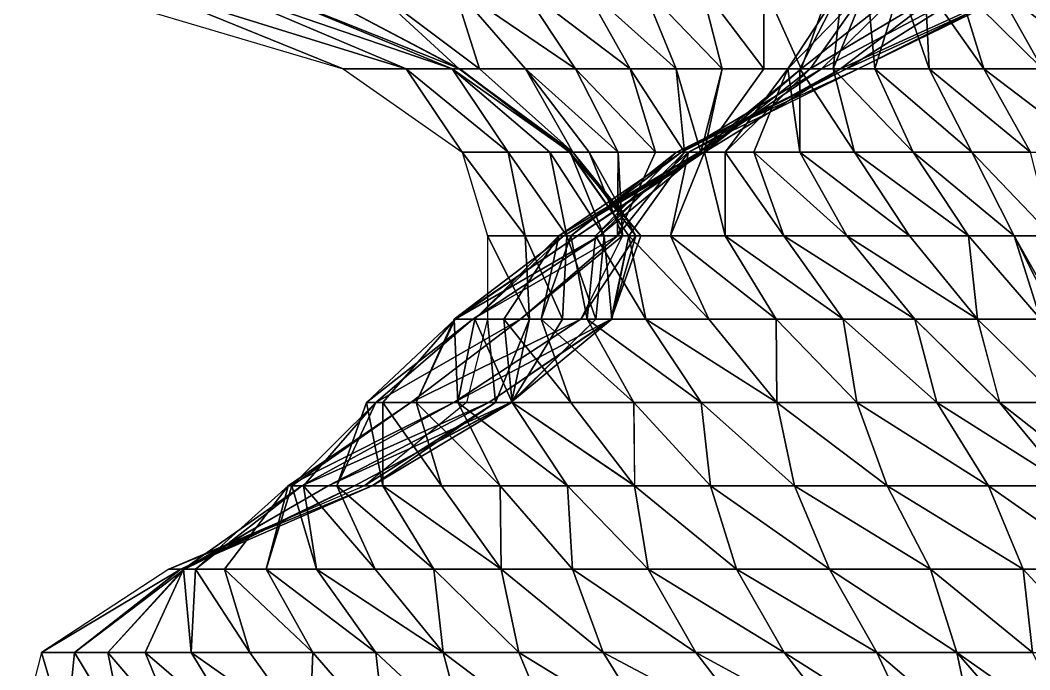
# Model space of a CAD drawing. Header units: metres. Extents: x -137 to 231, y -240 to 234.
# Drawn here: x -116.6 to -44, y -193.2 to -146.5 of the extents above; entities that cross this region are included whole.
import ezdxf

# ---------------------------------------------------------------- set-up
doc = ezdxf.new("R2010")
doc.units = ezdxf.units.M

msp = doc.modelspace()

# ---------------------------------------------------------------- linework, layer by layer
for points in [[(-108.09502, -144, -115.52492), (-113.54027, -144, -111.740524), (-93.36697, -150, -100.093475), (-93.36687, -149.9999, -100.093376)], [(-108.09502, -144, -115.52492), (-93.36697, -150, -100.093475), (-88.838684, -150, -104.40727), (-88.838585, -149.9999, -104.40717)], [(-102.95543, -144, -119.48578), (-108.09502, -144, -115.52492), (-88.838684, -150, -104.40727), (-88.838585, -149.9999, -104.40717)], [(-102.95543, -144, -119.48578), (-88.838684, -150, -104.40727), (-85.53303, -150, -109.42695), (-85.53293, -149.9999, -109.42685)], [(-99.95543, -144, -124.68193), (-102.95543, -144, -119.48578), (-85.53303, -150, -109.42695), (-85.53293, -149.9999, -109.42685)], [(-99.95543, -144, -124.68193), (-85.53303, -150, -109.42695), (-84.97829, -150, -116.034874), (-84.97819, -149.9999, -116.034775)], [(-96.34412, -144, -129.52515), (-99.95543, -144, -124.68193), (-84.97829, -150, -116.034874), (-84.97819, -149.9999, -116.034775)], [(-96.34412, -144, -129.52515), (-84.97829, -150, -116.034874), (-85.03484, -150, -122.99573), (-85.034744, -149.9999, -122.99563)], [(-91.51018, -144, -133.66246), (-96.34412, -144, -129.52515), (-85.03484, -150, -122.99573), (-85.034744, -149.9999, -122.99563)], [(-91.51018, -144, -133.66246), (-85.03484, -150, -122.99573), (-83.56312, -150, -129.07423), (-83.56302, -149.9999, -129.07413)], [(-85.45361, -144, -137.09392), (-91.51018, -144, -133.66246), (-83.56312, -150, -129.07423), (-83.56302, -149.9999, -129.07413)], [(-85.45361, -144, -137.09392), (-76.64616, -150, -138.93713), (-80.61968, -144, -141.23125), (-80.61958, -143.9999, -141.23114)], [(-85.45361, -144, -137.09392), (-83.56312, -150, -129.07423), (-80.25747, -150, -134.09392), (-80.25737, -149.9999, -134.09381)], [(-85.45361, -144, -137.09392), (-80.25747, -150, -134.09392), (-76.64616, -150, -138.93713), (-76.64606, -149.9999, -138.93703)], [(-80.61968, -144, -141.23125), (-72.72919, -150, -143.60387), (-76.0914, -144, -145.54504), (-76.0913, -143.9999, -145.54494)], [(-80.61968, -144, -141.23125), (-76.64616, -150, -138.93713), (-72.72919, -150, -143.60387), (-72.72909, -149.9999, -143.60376)], [(-76.0914, -144, -145.54504), (-69.42352, -150, -148.62355), (-71.86878, -144, -150.03531), (-71.86868, -143.9999, -150.0352)], [(-76.0914, -144, -145.54504), (-72.72919, -150, -143.60387), (-69.42352, -150, -148.62355), (-69.42342, -149.9999, -148.62344)], [(-71.86878, -144, -150.03531), (-66.117874, -150, -153.64323), (-67.64616, -144, -154.52559), (-67.64606, -143.9999, -154.52548)], [(-71.86878, -144, -150.03531), (-69.42352, -150, -148.62355), (-66.117874, -150, -153.64323), (-66.117775, -149.9999, -153.64313)], [(-67.64616, -144, -154.52559), (-63.117874, -150, -158.83939), (-63.117874, -144, -158.83939), (-63.117775, -143.9999, -158.83928)], [(-67.64616, -144, -154.52559), (-66.117874, -150, -153.64323), (-63.117874, -150, -158.83939), (-63.117775, -149.9999, -158.83928)], [(-63.117874, -144, -158.83939), (-60.423523, -150, -164.212), (-58.283936, -144, -162.97672), (-58.283836, -143.9999, -162.97661)], [(-63.117874, -144, -158.83939), (-63.117874, -150, -158.83939), (-60.423523, -150, -164.212), (-60.423424, -149.9999, -164.2119)], [(-59.789368, -150, -198.48688), (-61.374207, -150, -206.33011), (-55.566742, -144, -202.97716), (-55.566643, -143.9999, -202.97705)], [(-61.374207, -150, -206.33011), (-60.513794, -150, -212.76154), (-57.457237, -144, -210.99684), (-57.457138, -143.9999, -210.99673)], [(-61.374207, -150, -206.33011), (-57.457237, -144, -210.99684), (-55.566742, -144, -202.97716), (-55.566643, -143.9999, -202.97705)], [(-57.457237, -144, -210.99684), (-60.513794, -150, -212.76154), (-58.125107, -150, -218.31064), (-58.125008, -149.9999, -218.31053)], [(-60.423523, -150, -164.212), (-58.951813, -150, -170.29051), (-52.838684, -144, -166.76111), (-52.838585, -143.9999, -166.761)], [(-60.423523, -150, -164.212), (-52.838684, -144, -166.76111), (-58.283936, -144, -162.97672), (-58.283836, -143.9999, -162.97661)], [(-57.593216, -150, -190.29074), (-59.789368, -150, -198.48688), (-49.702713, -144, -192.66336), (-49.702614, -143.9999, -192.66325)], [(-59.789368, -150, -198.48688), (-55.566742, -144, -202.97716), (-49.702713, -144, -192.66336), (-49.702614, -143.9999, -192.66325)], [(-58.951813, -150, -170.29051), (-57.17444, -150, -176.19255), (-47.699097, -144, -170.72197), (-47.698997, -143.9999, -170.72186)], [(-58.951813, -150, -170.29051), (-47.699097, -144, -170.72197), (-52.838684, -144, -166.76111), (-52.838585, -143.9999, -166.761)], [(-57.457237, -144, -210.99684), (-58.125107, -150, -218.31064), (-55.679863, -144, -216.89886), (-55.679764, -143.9999, -216.89876)], [(-55.679863, -144, -216.89886), (-58.125107, -150, -218.31064), (-55.125107, -150, -223.5068), (-55.125008, -149.9999, -223.5067)], [(-56.314026, -150, -182.624), (-57.593216, -150, -190.29074), (-44.449997, -144, -182.7025), (-44.449898, -143.9999, -182.7024)], [(-57.593216, -150, -190.29074), (-49.702713, -144, -192.66336), (-44.449997, -144, -182.7025), (-44.449898, -143.9999, -182.7024)], [(-57.17444, -150, -176.19255), (-56.314026, -150, -182.624), (-44.087784, -144, -175.56517), (-44.087685, -143.9999, -175.56506)], [(-57.17444, -150, -176.19255), (-44.087784, -144, -175.56517), (-47.699097, -144, -170.72197), (-47.698997, -143.9999, -170.72186)], [(-56.314026, -150, -182.624), (-44.449997, -144, -182.7025), (-44.087784, -144, -175.56517), (-44.087685, -143.9999, -175.56506)], [(-55.679863, -144, -216.89886), (-55.125107, -150, -223.5068), (-53.291176, -144, -222.44797), (-53.291077, -143.9999, -222.44786)], [(-53.291176, -144, -222.44797), (-55.125107, -150, -223.5068), (-51.208145, -150, -228.17354), (-51.208046, -149.9999, -228.17343)], [(-53.291176, -144, -222.44797), (-51.208145, -150, -228.17354), (-51.513794, -144, -228.35), (-51.513695, -143.9999, -228.3499)], [(-51.513794, -144, -228.35), (-47.291183, -150, -232.84027), (-49.125114, -144, -233.89911), (-49.125015, -143.9999, -233.899)], [(-51.513794, -144, -228.35), (-51.208145, -150, -228.17354), (-47.291183, -150, -232.84027), (-47.291084, -149.9999, -232.84016)], [(-49.125114, -144, -233.89911), (-43.068558, -150, -237.33054), (-46.43077, -144, -239.27173), (-46.43067, -143.9999, -239.27162)], [(-49.125114, -144, -233.89911), (-47.291183, -150, -232.84027), (-43.068558, -150, -237.33054), (-43.06846, -149.9999, -237.33043)], [(-46.43077, -144, -239.27173), (-38.845932, -150, -241.82083), (-43.43077, -144, -244.46788), (-43.43067, -143.9999, -244.46777)], [(-46.43077, -144, -239.27173), (-43.068558, -150, -237.33054), (-38.845932, -150, -241.82083), (-38.845833, -149.9999, -241.82072)], [(-88.838684, -150, -104.40727), (-93.36697, -150, -100.093475), (-84.80859, -156, -95.1523), (-84.808495, -155.9999, -95.1522)], [(-88.838684, -150, -104.40727), (-84.80859, -156, -95.1523), (-81.50294, -156, -100.171974), (-81.50284, -155.9999, -100.171875)], [(-85.53303, -150, -109.42695), (-88.838684, -150, -104.40727), (-81.50294, -156, -100.171974), (-81.50284, -155.9999, -100.171875)], [(-77.03123, -156, -111.44664), (-84.97829, -150, -116.034874), (-85.53303, -150, -109.42695), (-85.53293, -149.9999, -109.42685)], [(-85.53303, -150, -109.42695), (-81.50294, -156, -100.171974), (-78.50294, -156, -105.368126), (-78.50284, -155.9999, -105.36803)], [(-77.03123, -156, -111.44664), (-85.53303, -150, -109.42695), (-78.50294, -156, -105.368126), (-78.50284, -155.9999, -105.36803)], [(-77.08778, -156, -118.40749), (-85.03484, -150, -122.99573), (-84.97829, -150, -116.034874), (-84.97819, -149.9999, -116.034775)], [(-76.838684, -156, -125.19188), (-83.56312, -150, -129.07423), (-85.03484, -150, -122.99573), (-85.034744, -149.9999, -122.99563)], [(-76.838684, -156, -125.19188), (-85.03484, -150, -122.99573), (-77.08778, -156, -118.40749), (-77.087685, -155.9999, -118.407394)], [(-77.08778, -156, -118.40749), (-84.97829, -150, -116.034874), (-77.03123, -156, -111.44664), (-77.03113, -155.9999, -111.44654)], [(-80.25747, -150, -134.09392), (-83.56312, -150, -129.07423), (-76.838684, -156, -125.19188), (-76.838585, -155.9999, -125.19178)], [(-80.25747, -150, -134.09392), (-73.58959, -156, -137.17242), (-76.64616, -150, -138.93713), (-76.64606, -149.9999, -138.93703)], [(-80.25747, -150, -134.09392), (-76.838684, -156, -125.19188), (-75.672615, -156, -131.44685), (-75.672516, -155.9999, -131.44675)], [(-80.25747, -150, -134.09392), (-75.672615, -156, -131.44685), (-73.58959, -156, -137.17242), (-73.58949, -155.9999, -137.17232)], [(-76.64616, -150, -138.93713), (-70.89525, -156, -142.54504), (-72.72919, -150, -143.60387), (-72.72909, -149.9999, -143.60376)], [(-76.64616, -150, -138.93713), (-73.58959, -156, -137.17242), (-70.89525, -156, -142.54504), (-70.89515, -155.9999, -142.54494)], [(-72.72919, -150, -143.60387), (-68.81222, -156, -148.27061), (-69.42352, -150, -148.62355), (-69.42342, -149.9999, -148.62344)], [(-72.72919, -150, -143.60387), (-70.89525, -156, -142.54504), (-68.81222, -156, -148.27061), (-68.81212, -155.9999, -148.27051)], [(-69.42352, -150, -148.62355), (-67.64616, -156, -154.52559), (-66.117874, -150, -153.64323), (-66.117775, -149.9999, -153.64313)], [(-69.42352, -150, -148.62355), (-68.81222, -156, -148.27061), (-67.64616, -156, -154.52559), (-67.64606, -155.9999, -154.52548)], [(-69.03847, -156, -176.11404), (-69.40068, -156, -183.25137), (-57.17444, -150, -176.19255), (-57.17434, -149.9999, -176.19244)], [(-69.40068, -156, -183.25137), (-68.54027, -156, -189.68282), (-56.314026, -150, -182.624), (-56.313927, -149.9999, -182.62389)], [(-69.40068, -156, -183.25137), (-56.314026, -150, -182.624), (-57.17444, -150, -176.19255), (-57.17434, -149.9999, -176.19244)], [(-67.75928, -156, -168.4473), (-69.03847, -156, -176.11404), (-58.951813, -150, -170.29051), (-58.951714, -149.9999, -170.2904)], [(-69.03847, -156, -176.11404), (-57.17444, -150, -176.19255), (-58.951813, -150, -170.29051), (-58.951714, -149.9999, -170.2904)], [(-68.54027, -156, -189.68282), (-67.37421, -156, -195.9378), (-57.593216, -150, -190.29074), (-57.593117, -149.9999, -190.29063)], [(-68.54027, -156, -189.68282), (-57.593216, -150, -190.29074), (-56.314026, -150, -182.624), (-56.313927, -149.9999, -182.62389)], [(-67.39706, -156, -161.30997), (-67.75928, -156, -168.4473), (-60.423523, -150, -164.212), (-60.423424, -149.9999, -164.2119)], [(-67.75928, -156, -168.4473), (-58.951813, -150, -170.29051), (-60.423523, -150, -164.212), (-60.423424, -149.9999, -164.2119)], [(-66.117874, -150, -153.64323), (-67.64616, -156, -154.52559), (-67.39706, -156, -161.30997), (-67.39696, -155.9999, -161.30986)], [(-66.117874, -150, -153.64323), (-67.39706, -156, -161.30997), (-63.117874, -150, -158.83939), (-63.117775, -149.9999, -158.83928)], [(-67.39706, -156, -161.30997), (-60.423523, -150, -164.212), (-63.117874, -150, -158.83939), (-63.117775, -149.9999, -158.83928)], [(-67.37421, -156, -195.9378), (-65.90248, -156, -202.0163), (-59.789368, -150, -198.48688), (-59.78927, -149.9999, -198.48677)], [(-67.37421, -156, -195.9378), (-59.789368, -150, -198.48688), (-57.593216, -150, -190.29074), (-57.593117, -149.9999, -190.29063)], [(-65.90248, -156, -202.0163), (-63.819458, -156, -207.74187), (-61.374207, -150, -206.33011), (-61.374107, -149.9999, -206.33)], [(-65.90248, -156, -202.0163), (-61.374207, -150, -206.33011), (-59.789368, -150, -198.48688), (-59.78927, -149.9999, -198.48677)], [(-61.374207, -150, -206.33011), (-63.819458, -156, -207.74187), (-60.513794, -156, -212.76154), (-60.513695, -155.9999, -212.76143)], [(-61.374207, -150, -206.33011), (-60.513794, -156, -212.76154), (-60.513794, -150, -212.76154), (-60.513695, -149.9999, -212.76143)], [(-60.513794, -150, -212.76154), (-56.596832, -156, -217.42828), (-58.125107, -150, -218.31064), (-58.125008, -149.9999, -218.31053)], [(-60.513794, -150, -212.76154), (-60.513794, -156, -212.76154), (-56.596832, -156, -217.42828), (-56.596733, -155.9999, -217.42818)], [(-58.125107, -150, -218.31064), (-52.374207, -156, -221.91856), (-55.125107, -150, -223.5068), (-55.125008, -149.9999, -223.5067)], [(-58.125107, -150, -218.31064), (-56.596832, -156, -217.42828), (-52.374207, -156, -221.91856), (-52.374107, -155.9999, -221.91846)], [(-55.125107, -150, -223.5068), (-48.15158, -156, -226.40883), (-51.208145, -150, -228.17354), (-51.208046, -149.9999, -228.17343)], [(-55.125107, -150, -223.5068), (-52.374207, -156, -221.91856), (-48.15158, -156, -226.40883), (-48.15148, -155.9999, -226.40872)], [(-51.208145, -150, -228.17354), (-43.928955, -156, -230.89911), (-47.291183, -150, -232.84027), (-47.291084, -149.9999, -232.84016)], [(-51.208145, -150, -228.17354), (-48.15158, -156, -226.40883), (-43.928955, -156, -230.89911), (-43.928856, -155.9999, -230.899)], [(-47.291183, -150, -232.84027), (-39.40068, -156, -235.21289), (-43.068558, -150, -237.33054), (-43.06846, -149.9999, -237.33043)], [(-47.291183, -150, -232.84027), (-43.928955, -156, -230.89911), (-39.40068, -156, -235.21289), (-39.40058, -155.9999, -235.21278)], [(-84.80859, -156, -95.1523), (-80.28031, -162, -99.466095), (-81.50294, -156, -100.171974), (-81.50284, -155.9999, -100.171875)], [(-84.80859, -156, -95.1523), (-82.97466, -162, -94.093475), (-80.28031, -162, -99.466095), (-80.28021, -161.9999, -99.465996)], [(-81.50294, -156, -100.171974), (-77.28031, -162, -104.66225), (-78.50294, -156, -105.368126), (-78.50284, -155.9999, -105.36803)], [(-81.50294, -156, -100.171974), (-80.28031, -162, -99.466095), (-77.28031, -162, -104.66225), (-77.28021, -161.9999, -104.66215)], [(-78.50294, -156, -105.368126), (-74.585976, -162, -110.034874), (-77.03123, -156, -111.44664), (-77.03113, -155.9999, -111.44654)], [(-78.50294, -156, -105.368126), (-77.28031, -162, -104.66225), (-74.585976, -162, -110.034874), (-74.58588, -161.9999, -110.034775)], [(-77.4837, -162, -167.1335), (-77.845924, -162, -174.27083), (-67.75928, -156, -168.4473), (-67.75918, -155.9999, -168.44719)], [(-77.845924, -162, -174.27083), (-76.98551, -162, -180.70227), (-69.03847, -156, -176.11404), (-69.03837, -155.9999, -176.11394)], [(-77.845924, -162, -174.27083), (-69.03847, -156, -176.11404), (-67.75928, -156, -168.4473), (-67.75918, -155.9999, -168.44719)], [(-76.51018, -162, -159.64323), (-77.4837, -162, -167.1335), (-67.39706, -156, -161.30997), (-67.39696, -155.9999, -161.30986)], [(-77.4837, -162, -167.1335), (-67.75928, -156, -168.4473), (-67.39706, -156, -161.30997), (-67.39696, -155.9999, -161.30986)], [(-77.03123, -156, -111.44664), (-72.80859, -162, -115.936905), (-77.08778, -156, -118.40749), (-77.087685, -155.9999, -118.407394)], [(-77.08778, -156, -118.40749), (-71.94819, -162, -122.36835), (-76.838684, -156, -125.19188), (-76.838585, -155.9999, -125.19178)], [(-77.08778, -156, -118.40749), (-72.80859, -162, -115.936905), (-71.94819, -162, -122.36835), (-71.94809, -161.9999, -122.36825)], [(-77.03123, -156, -111.44664), (-74.585976, -162, -110.034874), (-72.80859, -162, -115.936905), (-72.808495, -161.9999, -115.936806)], [(-76.98551, -162, -180.70227), (-75.20814, -162, -186.60431), (-69.40068, -156, -183.25137), (-69.40058, -155.9999, -183.25127)], [(-76.98551, -162, -180.70227), (-69.40068, -156, -183.25137), (-69.03847, -156, -176.11404), (-69.03837, -155.9999, -176.11394)], [(-76.838684, -156, -125.19188), (-72.31041, -162, -129.50568), (-75.672615, -156, -131.44685), (-75.672516, -155.9999, -131.44675)], [(-76.838684, -156, -125.19188), (-71.94819, -162, -122.36835), (-72.31041, -162, -129.50568), (-72.31031, -161.9999, -129.50557)], [(-74.92534, -162, -151.80002), (-76.51018, -162, -159.64323), (-67.64616, -156, -154.52559), (-67.64606, -155.9999, -154.52548)], [(-76.51018, -162, -159.64323), (-67.39706, -156, -161.30997), (-67.64616, -156, -154.52559), (-67.64606, -155.9999, -154.52548)], [(-75.672615, -156, -131.44685), (-73.283936, -162, -136.99596), (-73.58959, -156, -137.17242), (-73.58949, -155.9999, -137.17232)], [(-75.672615, -156, -131.44685), (-72.31041, -162, -129.50568), (-73.283936, -162, -136.99596), (-73.28384, -161.9999, -136.99585)], [(-75.20814, -162, -186.60431), (-72.81946, -162, -192.15341), (-68.54027, -156, -189.68282), (-68.54017, -155.9999, -189.68271)], [(-75.20814, -162, -186.60431), (-68.54027, -156, -189.68282), (-69.40068, -156, -183.25137), (-69.40058, -155.9999, -183.25127)], [(-73.64616, -162, -144.13329), (-74.92534, -162, -151.80002), (-68.81222, -156, -148.27061), (-68.81212, -155.9999, -148.27051)], [(-74.92534, -162, -151.80002), (-67.64616, -156, -154.52559), (-68.81222, -156, -148.27061), (-68.81212, -155.9999, -148.27051)], [(-73.58959, -156, -137.17242), (-73.64616, -162, -144.13329), (-70.89525, -156, -142.54504), (-70.89515, -155.9999, -142.54494)], [(-73.64616, -162, -144.13329), (-68.81222, -156, -148.27061), (-70.89525, -156, -142.54504), (-70.89515, -155.9999, -142.54494)], [(-73.58959, -156, -137.17242), (-73.283936, -162, -136.99596), (-73.64616, -162, -144.13329), (-73.64606, -161.9999, -144.13318)], [(-68.54027, -156, -189.68282), (-72.81946, -162, -192.15341), (-69.81946, -162, -197.34956), (-69.81936, -161.9999, -197.34946)], [(-68.54027, -156, -189.68282), (-69.81946, -162, -197.34956), (-67.37421, -156, -195.9378), (-67.37411, -155.9999, -195.9377)], [(-67.37421, -156, -195.9378), (-69.81946, -162, -197.34956), (-65.90248, -162, -202.0163), (-65.90238, -161.9999, -202.01619)], [(-67.37421, -156, -195.9378), (-65.90248, -162, -202.0163), (-65.90248, -156, -202.0163), (-65.90238, -155.9999, -202.01619)], [(-65.90248, -156, -202.0163), (-61.679863, -162, -206.50656), (-63.819458, -156, -207.74187), (-63.81936, -155.9999, -207.74176)], [(-65.90248, -156, -202.0163), (-65.90248, -162, -202.0163), (-61.679863, -162, -206.50656), (-61.679764, -161.9999, -206.50645)], [(-63.819458, -156, -207.74187), (-57.15158, -162, -210.82037), (-60.513794, -156, -212.76154), (-60.513695, -155.9999, -212.76143)], [(-63.819458, -156, -207.74187), (-61.679863, -162, -206.50656), (-57.15158, -162, -210.82037), (-57.15148, -161.9999, -210.82027)], [(-60.513794, -156, -212.76154), (-52.6233, -162, -215.13416), (-56.596832, -156, -217.42828), (-56.596733, -155.9999, -217.42818)], [(-60.513794, -156, -212.76154), (-57.15158, -162, -210.82037), (-52.6233, -162, -215.13416), (-52.6232, -161.9999, -215.13405)], [(-56.596832, -156, -217.42828), (-48.40068, -162, -219.62445), (-52.374207, -156, -221.91856), (-52.374107, -155.9999, -221.91846)], [(-56.596832, -156, -217.42828), (-52.6233, -162, -215.13416), (-48.40068, -162, -219.62445), (-48.40058, -161.9999, -219.62434)], [(-52.374207, -156, -221.91856), (-45.095016, -162, -224.64412), (-48.15158, -156, -226.40883), (-48.15148, -155.9999, -226.40872)], [(-52.374207, -156, -221.91856), (-48.40068, -162, -219.62445), (-45.095016, -162, -224.64412), (-45.094917, -161.9999, -224.64401)], [(-48.15158, -156, -226.40883), (-42.40068, -162, -230.01675), (-43.928955, -156, -230.89911), (-43.928856, -155.9999, -230.899)], [(-48.15158, -156, -226.40883), (-45.095016, -162, -224.64412), (-42.40068, -162, -230.01675), (-42.40058, -161.9999, -230.01665)], [(-85.31764, -168, -157.80002), (-85.37421, -168, -164.76088), (-76.51018, -162, -159.64323), (-76.51008, -161.9999, -159.64313)], [(-85.37421, -168, -164.76088), (-83.90248, -168, -170.83939), (-77.4837, -162, -167.1335), (-77.483604, -161.9999, -167.13339)], [(-85.37421, -168, -164.76088), (-77.4837, -162, -167.1335), (-76.51018, -162, -159.64323), (-76.51008, -161.9999, -159.64313)], [(-84.03846, -168, -150.13329), (-85.31764, -168, -157.80002), (-74.92534, -162, -151.80002), (-74.92524, -161.9999, -151.79991)], [(-85.31764, -168, -157.80002), (-76.51018, -162, -159.64323), (-74.92534, -162, -151.80002), (-74.92524, -161.9999, -151.79991)], [(-80.61968, -168, -141.23125), (-84.03846, -168, -150.13329), (-73.64616, -162, -144.13329), (-73.64606, -161.9999, -144.13318)], [(-84.03846, -168, -150.13329), (-74.92534, -162, -151.80002), (-73.64616, -162, -144.13329), (-73.64606, -161.9999, -144.13318)], [(-83.90248, -168, -170.83939), (-81.81946, -168, -176.56494), (-77.845924, -162, -174.27083), (-77.845825, -161.9999, -174.27072)], [(-83.90248, -168, -170.83939), (-77.845924, -162, -174.27083), (-77.4837, -162, -167.1335), (-77.483604, -161.9999, -167.13339)], [(-82.97466, -162, -94.093475), (-79.97466, -168, -99.28963), (-80.28031, -162, -99.466095), (-80.28021, -161.9999, -99.465996)], [(-82.97466, -162, -94.093475), (-82.97466, -168, -94.093475), (-79.97466, -168, -99.28963), (-79.97456, -167.9999, -99.28953)], [(-77.845924, -162, -174.27083), (-81.81946, -168, -176.56494), (-79.12511, -168, -181.93758), (-79.12501, -167.9999, -181.93747)], [(-76.283936, -168, -131.7998), (-80.61968, -168, -141.23125), (-73.283936, -162, -136.99596), (-73.28384, -161.9999, -136.99585)], [(-80.61968, -168, -141.23125), (-73.64616, -162, -144.13329), (-73.283936, -162, -136.99596), (-73.28384, -161.9999, -136.99585)], [(-80.28031, -162, -99.466095), (-77.585976, -168, -104.83872), (-77.28031, -162, -104.66225), (-77.28021, -161.9999, -104.66215)], [(-80.28031, -162, -99.466095), (-79.97466, -168, -99.28963), (-77.585976, -168, -104.83872), (-77.58588, -167.9999, -104.83862)], [(-77.845924, -162, -174.27083), (-79.12511, -168, -181.93758), (-76.98551, -162, -180.70227), (-76.98541, -161.9999, -180.70216)], [(-76.98551, -162, -180.70227), (-79.12511, -168, -181.93758), (-75.81946, -168, -186.95726), (-75.81936, -167.9999, -186.95715)], [(-77.28031, -162, -104.66225), (-77.585976, -168, -104.83872), (-75.19729, -168, -110.38782), (-75.19719, -167.9999, -110.38772)], [(-77.28031, -162, -104.66225), (-75.19729, -168, -110.38782), (-74.585976, -162, -110.034874), (-74.58588, -161.9999, -110.034775)], [(-76.98551, -162, -180.70227), (-75.81946, -168, -186.95726), (-75.20814, -162, -186.60431), (-75.20804, -161.9999, -186.6042)], [(-74.08778, -168, -123.603645), (-76.283936, -168, -131.7998), (-72.31041, -162, -129.50568), (-72.31031, -161.9999, -129.50557)], [(-76.283936, -168, -131.7998), (-73.283936, -162, -136.99596), (-72.31041, -162, -129.50568), (-72.31031, -161.9999, -129.50557)], [(-75.20814, -162, -186.60431), (-75.81946, -168, -186.95726), (-71.59683, -168, -191.44753), (-71.59673, -167.9999, -191.44742)], [(-75.20814, -162, -186.60431), (-71.59683, -168, -191.44753), (-72.81946, -162, -192.15341), (-72.81936, -161.9999, -192.1533)], [(-74.585976, -162, -110.034874), (-75.19729, -168, -110.38782), (-74.03123, -168, -116.64279), (-74.03113, -167.9999, -116.64269)], [(-74.585976, -162, -110.034874), (-74.03123, -168, -116.64279), (-72.80859, -162, -115.936905), (-72.808495, -161.9999, -115.936806)], [(-72.80859, -162, -115.936905), (-74.08778, -168, -123.603645), (-71.94819, -162, -122.36835), (-71.94809, -161.9999, -122.36825)], [(-74.08778, -168, -123.603645), (-72.31041, -162, -129.50568), (-71.94819, -162, -122.36835), (-71.94809, -161.9999, -122.36825)], [(-72.80859, -162, -115.936905), (-74.03123, -168, -116.64279), (-74.08778, -168, -123.603645), (-74.087685, -167.9999, -123.603546)], [(-72.81946, -162, -192.15341), (-67.06855, -168, -195.76132), (-69.81946, -162, -197.34956), (-69.81936, -161.9999, -197.34946)], [(-72.81946, -162, -192.15341), (-71.59683, -168, -191.44753), (-67.06855, -168, -195.76132), (-67.06845, -167.9999, -195.76122)], [(-69.81946, -162, -197.34956), (-62.23462, -168, -199.89865), (-65.90248, -162, -202.0163), (-65.90238, -161.9999, -202.01619)], [(-69.81946, -162, -197.34956), (-67.06855, -168, -195.76132), (-62.23462, -168, -199.89865), (-62.23452, -167.9999, -199.89854)], [(-65.90248, -162, -202.0163), (-57.40068, -168, -204.03598), (-61.679863, -162, -206.50656), (-61.679764, -161.9999, -206.50645)], [(-65.90248, -162, -202.0163), (-62.23462, -168, -199.89865), (-57.40068, -168, -204.03598), (-57.40058, -167.9999, -204.03587)], [(-61.679863, -162, -206.50656), (-52.261086, -168, -207.99684), (-57.15158, -162, -210.82037), (-57.15148, -161.9999, -210.82027)], [(-61.679863, -162, -206.50656), (-57.40068, -168, -204.03598), (-52.261086, -168, -207.99684), (-52.260986, -167.9999, -207.99673)], [(-57.15158, -162, -210.82037), (-47.732803, -168, -212.31064), (-52.6233, -162, -215.13416), (-52.6232, -161.9999, -215.13405)], [(-57.15158, -162, -210.82037), (-52.261086, -168, -207.99684), (-47.732803, -168, -212.31064), (-47.732704, -167.9999, -212.31053)], [(-48.40068, -162, -219.62445), (-52.6233, -162, -215.13416), (-47.732803, -168, -212.31064), (-47.732704, -167.9999, -212.31053)], [(-48.40068, -162, -219.62445), (-47.732803, -168, -212.31064), (-43.20452, -168, -216.62445), (-43.204422, -167.9999, -216.62434)], [(-45.095016, -162, -224.64412), (-48.40068, -162, -219.62445), (-43.20452, -168, -216.62445), (-43.204422, -167.9999, -216.62434)], [(-45.095016, -162, -224.64412), (-42.095016, -168, -229.84027), (-42.40068, -162, -230.01675), (-42.40058, -161.9999, -230.01665)], [(-45.095016, -162, -224.64412), (-43.20452, -168, -216.62445), (-41.732803, -168, -222.70294), (-41.732704, -167.9999, -222.70284)], [(-45.095016, -162, -224.64412), (-41.732803, -168, -222.70294), (-42.095016, -168, -229.84027), (-42.094917, -167.9999, -229.84016)], [(-91.011986, -174, -147.23125), (-91.67986, -174, -154.54504), (-84.03846, -168, -150.13329), (-84.03836, -167.9999, -150.13318)], [(-91.67986, -174, -154.54504), (-90.513794, -174, -160.80002), (-85.31764, -168, -157.80002), (-85.31754, -167.9999, -157.79991)], [(-91.67986, -174, -154.54504), (-85.31764, -168, -157.80002), (-84.03846, -168, -150.13329), (-84.03836, -167.9999, -150.13318)], [(-88.51018, -174, -138.85861), (-91.011986, -174, -147.23125), (-80.61968, -168, -141.23125), (-80.61958, -167.9999, -141.23114)], [(-91.011986, -174, -147.23125), (-84.03846, -168, -150.13329), (-80.61968, -168, -141.23125), (-80.61958, -167.9999, -141.23114)], [(-85.31764, -168, -157.80002), (-90.513794, -174, -160.80002), (-88.12511, -174, -166.3491), (-88.12501, -173.9999, -166.349)], [(-85.39706, -174, -130.13306), (-88.51018, -174, -138.85861), (-76.283936, -168, -131.7998), (-76.28384, -167.9999, -131.7997)], [(-88.51018, -174, -138.85861), (-80.61968, -168, -141.23125), (-76.283936, -168, -131.7998), (-76.28384, -167.9999, -131.7997)], [(-85.31764, -168, -157.80002), (-88.12511, -174, -166.3491), (-85.37421, -168, -164.76088), (-85.37411, -167.9999, -164.76077)], [(-85.37421, -168, -164.76088), (-88.12511, -174, -166.3491), (-85.12511, -174, -171.54526), (-85.12501, -173.9999, -171.54515)], [(-82.89525, -174, -121.76044), (-85.39706, -174, -130.13306), (-74.08778, -168, -123.603645), (-74.087685, -167.9999, -123.603546)], [(-85.39706, -174, -130.13306), (-76.283936, -168, -131.7998), (-74.08778, -168, -123.603645), (-74.087685, -167.9999, -123.603546)], [(-85.37421, -168, -164.76088), (-85.12511, -174, -171.54526), (-83.90248, -168, -170.83939), (-83.90238, -167.9999, -170.83928)], [(-83.90248, -168, -170.83939), (-85.12511, -174, -171.54526), (-81.20814, -174, -176.212), (-81.20804, -173.9999, -176.2119)], [(-82.97466, -168, -94.093475), (-84.50294, -174, -94.97582), (-82.419914, -174, -100.701385), (-82.419815, -173.9999, -100.70129)], [(-83.90248, -168, -170.83939), (-81.20814, -174, -176.212), (-81.81946, -168, -176.56494), (-81.81936, -167.9999, -176.56483)], [(-82.97466, -168, -94.093475), (-82.419914, -174, -100.701385), (-79.97466, -168, -99.28963), (-79.97456, -167.9999, -99.28953)], [(-81.31041, -174, -113.91722), (-82.89525, -174, -121.76044), (-74.03123, -168, -116.64279), (-74.03113, -167.9999, -116.64269)], [(-82.89525, -174, -121.76044), (-74.08778, -168, -123.603645), (-74.03123, -168, -116.64279), (-74.03113, -167.9999, -116.64269)], [(-79.97466, -168, -99.28963), (-82.419914, -174, -100.701385), (-81.253845, -174, -106.95637), (-81.253746, -173.9999, -106.95627)], [(-81.81946, -168, -176.56494), (-76.98551, -174, -180.70227), (-79.12511, -168, -181.93758), (-79.12501, -167.9999, -181.93747)], [(-81.81946, -168, -176.56494), (-81.20814, -174, -176.212), (-76.98551, -174, -180.70227), (-76.98541, -173.9999, -180.70216)], [(-81.253845, -174, -106.95637), (-81.31041, -174, -113.91722), (-75.19729, -168, -110.38782), (-75.19719, -167.9999, -110.38772)], [(-81.31041, -174, -113.91722), (-74.03123, -168, -116.64279), (-75.19729, -168, -110.38782), (-75.19719, -167.9999, -110.38772)], [(-79.97466, -168, -99.28963), (-81.253845, -174, -106.95637), (-77.585976, -168, -104.83872), (-77.58588, -167.9999, -104.83862)], [(-81.253845, -174, -106.95637), (-75.19729, -168, -110.38782), (-77.585976, -168, -104.83872), (-77.58588, -167.9999, -104.83862)], [(-79.12511, -168, -181.93758), (-72.45724, -174, -185.01608), (-75.81946, -168, -186.95726), (-75.81936, -167.9999, -186.95715)], [(-79.12511, -168, -181.93758), (-76.98551, -174, -180.70227), (-72.45724, -174, -185.01608), (-72.45714, -173.9999, -185.01598)], [(-75.81946, -168, -186.95726), (-67.6233, -174, -189.15341), (-71.59683, -168, -191.44753), (-71.59673, -167.9999, -191.44742)], [(-75.81946, -168, -186.95726), (-72.45724, -174, -185.01608), (-67.6233, -174, -189.15341), (-67.6232, -173.9999, -189.1533)], [(-71.59683, -168, -191.44753), (-62.178055, -174, -192.9378), (-67.06855, -168, -195.76132), (-67.06845, -167.9999, -195.76122)], [(-71.59683, -168, -191.44753), (-67.6233, -174, -189.15341), (-62.178055, -174, -192.9378), (-62.177956, -173.9999, -192.9377)], [(-62.23462, -168, -199.89865), (-67.06855, -168, -195.76132), (-62.178055, -174, -192.9378), (-62.177956, -173.9999, -192.9377)], [(-62.23462, -168, -199.89865), (-62.178055, -174, -192.9378), (-56.427147, -174, -196.54572), (-56.427048, -173.9999, -196.54561)], [(-57.40068, -168, -204.03598), (-62.23462, -168, -199.89865), (-56.427147, -174, -196.54572), (-56.427048, -173.9999, -196.54561)], [(-57.40068, -168, -204.03598), (-56.427147, -174, -196.54572), (-50.676247, -174, -200.15363), (-50.676147, -173.9999, -200.15352)], [(-52.261086, -168, -207.99684), (-57.40068, -168, -204.03598), (-50.676247, -174, -200.15363), (-50.676147, -173.9999, -200.15352)], [(-52.261086, -168, -207.99684), (-50.676247, -174, -200.15363), (-46.147964, -174, -204.46744), (-46.147865, -173.9999, -204.46733)], [(-47.732803, -168, -212.31064), (-52.261086, -168, -207.99684), (-46.147964, -174, -204.46744), (-46.147865, -173.9999, -204.46733)], [(-47.732803, -168, -212.31064), (-46.147964, -174, -204.46744), (-41.619682, -174, -208.78122), (-41.619583, -173.9999, -208.78111)], [(-43.20452, -168, -216.62445), (-47.732803, -168, -212.31064), (-41.619682, -174, -208.78122), (-41.619583, -173.9999, -208.78111)], [(-96.34412, -180, -129.52515), (-97.31764, -180, -137.01541), (-85.39706, -174, -130.13306), (-85.39696, -173.9999, -130.13295)], [(-97.31764, -180, -137.01541), (-97.06855, -180, -143.7998), (-88.51018, -174, -138.85861), (-88.51008, -173.9999, -138.8585)], [(-97.31764, -180, -137.01541), (-88.51018, -174, -138.85861), (-85.39706, -174, -130.13306), (-85.39696, -173.9999, -130.13295)], [(-97.06855, -180, -143.7998), (-96.20814, -180, -150.23125), (-91.011986, -174, -147.23125), (-91.01189, -173.9999, -147.23114)], [(-97.06855, -180, -143.7998), (-91.011986, -174, -147.23125), (-88.51018, -174, -138.85861), (-88.51008, -173.9999, -138.8585)], [(-94.45361, -180, -121.50546), (-96.34412, -180, -129.52515), (-82.89525, -174, -121.76044), (-82.89515, -173.9999, -121.76034)], [(-96.34412, -180, -129.52515), (-85.39706, -174, -130.13306), (-82.89525, -174, -121.76044), (-82.89515, -173.9999, -121.76034)], [(-91.011986, -174, -147.23125), (-96.20814, -180, -150.23125), (-93.81945, -180, -155.78033), (-93.81935, -179.9999, -155.78023)], [(-92.56312, -180, -113.48578), (-94.45361, -180, -121.50546), (-81.31041, -174, -113.91722), (-81.31031, -173.9999, -113.91712)], [(-94.45361, -180, -121.50546), (-82.89525, -174, -121.76044), (-81.31041, -174, -113.91722), (-81.31031, -173.9999, -113.91712)], [(-91.011986, -174, -147.23125), (-93.81945, -180, -155.78033), (-91.67986, -174, -154.54504), (-91.67976, -173.9999, -154.54494)], [(-91.67986, -174, -154.54504), (-93.81945, -180, -155.78033), (-90.513794, -180, -160.80002), (-90.513695, -179.9999, -160.79991)], [(-91.283936, -180, -105.81903), (-92.56312, -180, -113.48578), (-81.253845, -174, -106.95637), (-81.253746, -173.9999, -106.95627)], [(-92.56312, -180, -113.48578), (-81.31041, -174, -113.91722), (-81.253845, -174, -106.95637), (-81.253746, -173.9999, -106.95627)], [(-91.838684, -180, -99.21112), (-91.283936, -180, -105.81903), (-82.419914, -174, -100.701385), (-82.419815, -173.9999, -100.70129)], [(-91.838684, -180, -99.21112), (-82.419914, -174, -100.701385), (-84.50294, -174, -94.97582), (-84.50284, -173.9999, -94.97572)], [(-91.67986, -174, -154.54504), (-90.513794, -180, -160.80002), (-90.513794, -174, -160.80002), (-90.513695, -173.9999, -160.79991)], [(-91.283936, -180, -105.81903), (-81.253845, -174, -106.95637), (-82.419914, -174, -100.701385), (-82.419815, -173.9999, -100.70129)], [(-90.513794, -174, -160.80002), (-86.291176, -180, -165.29028), (-88.12511, -174, -166.3491), (-88.12501, -173.9999, -166.349)], [(-90.513794, -174, -160.80002), (-90.513794, -180, -160.80002), (-86.291176, -180, -165.29028), (-86.29108, -179.9999, -165.29018)], [(-88.12511, -174, -166.3491), (-82.06855, -180, -169.78056), (-85.12511, -174, -171.54526), (-85.12501, -173.9999, -171.54515)], [(-88.12511, -174, -166.3491), (-86.291176, -180, -165.29028), (-82.06855, -180, -169.78056), (-82.06845, -179.9999, -169.78046)], [(-85.12511, -174, -171.54526), (-77.23462, -180, -173.9179), (-81.20814, -174, -176.212), (-81.20804, -173.9999, -176.2119)], [(-85.12511, -174, -171.54526), (-82.06855, -180, -169.78056), (-77.23462, -180, -173.9179), (-77.23452, -179.9999, -173.91779)], [(-81.20814, -174, -176.212), (-72.40068, -180, -178.05522), (-76.98551, -174, -180.70227), (-76.98541, -173.9999, -180.70216)], [(-81.20814, -174, -176.212), (-77.23462, -180, -173.9179), (-72.40068, -180, -178.05522), (-72.40058, -179.9999, -178.05511)], [(-72.45724, -174, -185.01608), (-76.98551, -174, -180.70227), (-72.40068, -180, -178.05522), (-72.40058, -179.9999, -178.05511)], [(-72.45724, -174, -185.01608), (-72.40068, -180, -178.05522), (-66.95543, -180, -181.8396), (-66.95533, -179.9999, -181.8395)], [(-67.6233, -174, -189.15341), (-72.45724, -174, -185.01608), (-66.95543, -180, -181.8396), (-66.95533, -179.9999, -181.8395)], [(-67.6233, -174, -189.15341), (-66.95543, -180, -181.8396), (-60.898865, -180, -185.27106), (-60.898766, -179.9999, -185.27095)], [(-62.178055, -174, -192.9378), (-67.6233, -174, -189.15341), (-60.898865, -180, -185.27106), (-60.898766, -179.9999, -185.27095)], [(-62.178055, -174, -192.9378), (-60.898865, -180, -185.27106), (-54.231003, -180, -188.34956), (-54.230904, -179.9999, -188.34946)], [(-56.427147, -174, -196.54572), (-62.178055, -174, -192.9378), (-54.231003, -180, -188.34956), (-54.230904, -179.9999, -188.34946)], [(-56.427147, -174, -196.54572), (-54.231003, -180, -188.34956), (-46.951813, -180, -191.07512), (-46.951714, -179.9999, -191.07501)], [(-50.676247, -174, -200.15363), (-56.427147, -174, -196.54572), (-46.951813, -180, -191.07512), (-46.951714, -179.9999, -191.07501)], [(-50.676247, -174, -200.15363), (-46.951813, -180, -191.07512), (-41.200912, -180, -194.68304), (-41.200813, -179.9999, -194.68294)], [(-46.147964, -174, -204.46744), (-50.676247, -174, -200.15363), (-41.200912, -180, -194.68304), (-41.200813, -179.9999, -194.68294)], [(-46.147964, -174, -204.46744), (-41.200912, -180, -194.68304), (-38.50656, -180, -200.05566), (-38.506462, -179.9999, -200.05556)], [(-41.619682, -174, -208.78122), (-46.147964, -174, -204.46744), (-38.50656, -180, -200.05566), (-38.506462, -179.9999, -200.05556)], [(-105.898865, -186, -107.328766), (-105.03846, -186, -113.76021), (-91.283936, -180, -105.81903), (-91.28384, -179.9999, -105.81893)], [(-105.898865, -186, -107.328766), (-91.283936, -180, -105.81903), (-91.838684, -180, -99.21112), (-91.838585, -179.9999, -99.21102)], [(-105.03846, -186, -113.76021), (-104.78936, -186, -120.5446), (-92.56312, -180, -113.48578), (-92.56302, -179.9999, -113.48568)], [(-105.03846, -186, -113.76021), (-92.56312, -180, -113.48578), (-91.283936, -180, -105.81903), (-91.28384, -179.9999, -105.81893)], [(-104.78936, -186, -120.5446), (-104.84592, -186, -127.505455), (-94.45361, -180, -121.50546), (-94.453514, -179.9999, -121.50536)], [(-104.84592, -186, -127.505455), (-103.985504, -186, -133.9369), (-96.34412, -180, -129.52515), (-96.34402, -179.9999, -129.52504)], [(-104.84592, -186, -127.505455), (-96.34412, -180, -129.52515), (-94.45361, -180, -121.50546), (-94.453514, -179.9999, -121.50536)], [(-104.78936, -186, -120.5446), (-94.45361, -180, -121.50546), (-92.56312, -180, -113.48578), (-92.56302, -179.9999, -113.48568)], [(-103.985504, -186, -133.9369), (-101.90248, -186, -139.66246), (-97.31764, -180, -137.01541), (-97.31754, -179.9999, -137.0153)], [(-103.985504, -186, -133.9369), (-97.31764, -180, -137.01541), (-96.34412, -180, -129.52515), (-96.34402, -179.9999, -129.52504)], [(-97.31764, -180, -137.01541), (-101.90248, -186, -139.66246), (-98.90248, -186, -144.85861), (-98.90238, -185.9999, -144.8585)], [(-97.31764, -180, -137.01541), (-98.90248, -186, -144.85861), (-97.06855, -180, -143.7998), (-97.06845, -179.9999, -143.7997)], [(-97.06855, -180, -143.7998), (-98.90248, -186, -144.85861), (-95.291176, -186, -149.70183), (-95.29108, -185.9999, -149.70172)], [(-97.06855, -180, -143.7998), (-95.291176, -186, -149.70183), (-96.20814, -180, -150.23125), (-96.20804, -179.9999, -150.23114)], [(-96.20814, -180, -150.23125), (-91.06855, -186, -154.19211), (-93.81945, -180, -155.78033), (-93.81935, -179.9999, -155.78023)], [(-96.20814, -180, -150.23125), (-95.291176, -186, -149.70183), (-91.06855, -186, -154.19211), (-91.06845, -185.9999, -154.192)], [(-93.81945, -180, -155.78033), (-86.845924, -186, -158.68237), (-90.513794, -180, -160.80002), (-90.513695, -179.9999, -160.79991)], [(-93.81945, -180, -155.78033), (-91.06855, -186, -154.19211), (-86.845924, -186, -158.68237), (-86.845825, -185.9999, -158.68227)], [(-90.513794, -180, -160.80002), (-82.011986, -186, -162.8197), (-86.291176, -180, -165.29028), (-86.29108, -179.9999, -165.29018)], [(-90.513794, -180, -160.80002), (-86.845924, -186, -158.68237), (-82.011986, -186, -162.8197), (-82.01189, -185.9999, -162.8196)], [(-82.06855, -180, -169.78056), (-86.291176, -180, -165.29028), (-82.011986, -186, -162.8197), (-82.01189, -185.9999, -162.8196)], [(-82.06855, -180, -169.78056), (-82.011986, -186, -162.8197), (-76.87239, -186, -166.78056), (-76.87229, -185.9999, -166.78046)], [(-77.23462, -180, -173.9179), (-82.06855, -180, -169.78056), (-76.87239, -186, -166.78056), (-76.87229, -185.9999, -166.78046)], [(-77.23462, -180, -173.9179), (-76.87239, -186, -166.78056), (-71.42715, -186, -170.56494), (-71.42705, -185.9999, -170.56483)], [(-72.40068, -180, -178.05522), (-77.23462, -180, -173.9179), (-71.42715, -186, -170.56494), (-71.42705, -185.9999, -170.56483)], [(-72.40068, -180, -178.05522), (-71.42715, -186, -170.56494), (-65.06493, -186, -173.81993), (-65.064835, -185.9999, -173.81982)], [(-66.95543, -180, -181.8396), (-72.40068, -180, -178.05522), (-65.06493, -186, -173.81993), (-65.064835, -185.9999, -173.81982)], [(-66.95543, -180, -181.8396), (-65.06493, -186, -173.81993), (-58.397057, -186, -176.89844), (-58.396957, -185.9999, -176.89833)], [(-60.898865, -180, -185.27106), (-66.95543, -180, -181.8396), (-58.397057, -186, -176.89844), (-58.396957, -185.9999, -176.89833)], [(-60.898865, -180, -185.27106), (-58.397057, -186, -176.89844), (-51.117874, -186, -179.624), (-51.117775, -185.9999, -179.62389)], [(-54.231003, -180, -188.34956), (-60.898865, -180, -185.27106), (-51.117874, -186, -179.624), (-51.117775, -185.9999, -179.62389)], [(-54.231003, -180, -188.34956), (-51.117874, -186, -179.624), (-44.449997, -186, -182.7025), (-44.449898, -185.9999, -182.7024)], [(-46.951813, -180, -191.07512), (-54.231003, -180, -188.34956), (-44.449997, -186, -182.7025), (-44.449898, -185.9999, -182.7024)], [(-46.951813, -180, -191.07512), (-44.449997, -186, -182.7025), (-38.393448, -186, -186.13396), (-38.39335, -185.9999, -186.13385)], [(-41.200912, -180, -194.68304), (-46.951813, -180, -191.07512), (-38.393448, -186, -186.13396), (-38.39335, -185.9999, -186.13385)], [(-115.06854, -192, -112.62288), (-112.679855, -192, -118.171974), (-105.03846, -186, -113.76021), (-105.03836, -185.9999, -113.76011)], [(-115.06854, -192, -112.62288), (-105.03846, -186, -113.76021), (-105.898865, -186, -107.328766), (-105.898766, -185.9999, -107.32867)], [(-112.679855, -192, -118.171974), (-110.29117, -192, -123.72107), (-104.78936, -186, -120.5446), (-104.78926, -185.9999, -120.5445)], [(-112.679855, -192, -118.171974), (-104.78936, -186, -120.5446), (-105.03846, -186, -113.76021), (-105.03836, -185.9999, -113.76011)], [(-110.29117, -192, -123.72107), (-107.59683, -192, -129.09369), (-104.84592, -186, -127.505455), (-104.84582, -185.9999, -127.505356)], [(-110.29117, -192, -123.72107), (-104.84592, -186, -127.505455), (-104.78936, -186, -120.5446), (-104.78926, -185.9999, -120.5445)], [(-104.84592, -186, -127.505455), (-107.59683, -192, -129.09369), (-104.29117, -192, -134.11337), (-104.29107, -191.9999, -134.11327)], [(-104.84592, -186, -127.505455), (-104.29117, -192, -134.11337), (-103.985504, -186, -133.9369), (-103.985405, -185.9999, -133.9368)], [(-103.985504, -186, -133.9369), (-104.29117, -192, -134.11337), (-100.06854, -192, -138.60364), (-100.06844, -191.9999, -138.60353)], [(-103.985504, -186, -133.9369), (-100.06854, -192, -138.60364), (-101.90248, -186, -139.66246), (-101.90238, -185.9999, -139.66235)], [(-101.90248, -186, -139.66246), (-95.54027, -192, -142.91745), (-98.90248, -186, -144.85861), (-98.90238, -185.9999, -144.8585)], [(-101.90248, -186, -139.66246), (-100.06854, -192, -138.60364), (-95.54027, -192, -142.91745), (-95.54017, -191.9999, -142.91734)], [(-98.90248, -186, -144.85861), (-91.011986, -192, -147.23125), (-95.291176, -186, -149.70183), (-95.29108, -185.9999, -149.70172)], [(-98.90248, -186, -144.85861), (-95.54027, -192, -142.91745), (-91.011986, -192, -147.23125), (-91.01189, -191.9999, -147.23114)], [(-95.291176, -186, -149.70183), (-86.178055, -192, -151.36858), (-91.06855, -186, -154.19211), (-91.06845, -185.9999, -154.192)], [(-95.291176, -186, -149.70183), (-91.011986, -192, -147.23125), (-86.178055, -192, -151.36858), (-86.177956, -191.9999, -151.36847)], [(-86.845924, -186, -158.68237), (-91.06855, -186, -154.19211), (-86.178055, -192, -151.36858), (-86.177956, -191.9999, -151.36847)], [(-86.845924, -186, -158.68237), (-86.178055, -192, -151.36858), (-80.7328, -192, -155.15295), (-80.732704, -191.9999, -155.15285)], [(-82.011986, -186, -162.8197), (-86.845924, -186, -158.68237), (-80.7328, -192, -155.15295), (-80.732704, -191.9999, -155.15285)], [(-82.011986, -186, -162.8197), (-80.7328, -192, -155.15295), (-74.67625, -192, -158.58441), (-74.67615, -191.9999, -158.5843)], [(-76.87239, -186, -166.78056), (-82.011986, -186, -162.8197), (-74.67625, -192, -158.58441), (-74.67615, -191.9999, -158.5843)], [(-76.87239, -186, -166.78056), (-74.67625, -192, -158.58441), (-68.00837, -192, -161.66292), (-68.00827, -191.9999, -161.66281)], [(-71.42715, -186, -170.56494), (-76.87239, -186, -166.78056), (-68.00837, -192, -161.66292), (-68.00827, -191.9999, -161.66281)], [(-71.42715, -186, -170.56494), (-68.00837, -192, -161.66292), (-61.646156, -192, -164.9179), (-61.646057, -191.9999, -164.91779)], [(-65.06493, -186, -173.81993), (-71.42715, -186, -170.56494), (-61.646156, -192, -164.9179), (-61.646057, -191.9999, -164.91779)], [(-65.06493, -186, -173.81993), (-61.646156, -192, -164.9179), (-54.978287, -192, -167.9964), (-54.978188, -191.9999, -167.99629)], [(-58.397057, -186, -176.89844), (-65.06493, -186, -173.81993), (-54.978287, -192, -167.9964), (-54.978188, -191.9999, -167.99629)], [(-58.397057, -186, -176.89844), (-54.978287, -192, -167.9964), (-49.22737, -192, -171.60431), (-49.227272, -191.9999, -171.6042)], [(-51.117874, -186, -179.624), (-58.397057, -186, -176.89844), (-49.22737, -192, -171.60431), (-49.227272, -191.9999, -171.6042)], [(-51.117874, -186, -179.624), (-49.22737, -192, -171.60431), (-43.782135, -192, -175.3887), (-43.782036, -191.9999, -175.3886)], [(-44.449997, -186, -182.7025), (-51.117874, -186, -179.624), (-43.782135, -192, -175.3887), (-43.782036, -191.9999, -175.3886)], [(-44.449997, -186, -182.7025), (-43.782135, -192, -175.3887), (-38.948196, -192, -179.52603), (-38.948097, -191.9999, -179.52592)], [(-38.393448, -186, -186.13396), (-44.449997, -186, -182.7025), (-38.948196, -192, -179.52603), (-38.948097, -191.9999, -179.52592)], [(-115.06854, -192, -112.62288), (-116.59683, -198, -113.50523), (-113.29117, -198, -118.52492), (-113.29107, -197.9999, -118.52482)], [(-115.06854, -192, -112.62288), (-113.29117, -198, -118.52492), (-112.679855, -192, -118.171974), (-112.679756, -191.9999, -118.171875)], [(-112.679855, -192, -118.171974), (-113.29117, -198, -118.52492), (-109.06854, -198, -123.01518), (-109.06844, -197.9999, -123.01508)], [(-112.679855, -192, -118.171974), (-109.06854, -198, -123.01518), (-110.29117, -192, -123.72107), (-110.29107, -191.9999, -123.72097)], [(-110.29117, -192, -123.72107), (-105.15158, -198, -127.68193), (-107.59683, -192, -129.09369), (-107.59673, -191.9999, -129.09358)], [(-110.29117, -192, -123.72107), (-109.06854, -198, -123.01518), (-105.15158, -198, -127.68193), (-105.15148, -197.9999, -127.68183)], [(-107.59683, -192, -129.09369), (-100.62329, -198, -131.99573), (-104.29117, -192, -134.11337), (-104.29107, -191.9999, -134.11327)], [(-107.59683, -192, -129.09369), (-105.15158, -198, -127.68193), (-100.62329, -198, -131.99573), (-100.62319, -197.9999, -131.99562)], [(-104.29117, -192, -134.11337), (-95.78936, -198, -136.13306), (-100.06854, -192, -138.60364), (-100.06844, -191.9999, -138.60353)], [(-104.29117, -192, -134.11337), (-100.62329, -198, -131.99573), (-95.78936, -198, -136.13306), (-95.78926, -197.9999, -136.13295)], [(-95.54027, -192, -142.91745), (-100.06854, -192, -138.60364), (-95.78936, -198, -136.13306), (-95.78926, -197.9999, -136.13295)], [(-95.54027, -192, -142.91745), (-95.78936, -198, -136.13306), (-90.34412, -198, -139.91745), (-90.34402, -197.9999, -139.91734)], [(-91.011986, -192, -147.23125), (-95.54027, -192, -142.91745), (-90.34412, -198, -139.91745), (-90.34402, -197.9999, -139.91734)], [(-91.011986, -192, -147.23125), (-90.34412, -198, -139.91745), (-84.593216, -198, -143.52536), (-84.59312, -197.9999, -143.52525)], [(-86.178055, -192, -151.36858), (-91.011986, -192, -147.23125), (-84.593216, -198, -143.52536), (-84.59312, -197.9999, -143.52525)], [(-86.178055, -192, -151.36858), (-84.593216, -198, -143.52536), (-78.230995, -198, -146.78033), (-78.230896, -197.9999, -146.78023)], [(-80.7328, -192, -155.15295), (-86.178055, -192, -151.36858), (-78.230995, -198, -146.78033), (-78.230896, -197.9999, -146.78023)], [(-80.7328, -192, -155.15295), (-78.230995, -198, -146.78033), (-70.951805, -198, -149.5059), (-70.951706, -197.9999, -149.5058)], [(-74.67625, -192, -158.58441), (-80.7328, -192, -155.15295), (-70.951805, -198, -149.5059), (-70.951706, -197.9999, -149.5058)], [(-74.67625, -192, -158.58441), (-70.951805, -198, -149.5059), (-63.366966, -198, -152.055), (-63.366867, -197.9999, -152.05489)], [(-68.00837, -192, -161.66292), (-74.67625, -192, -158.58441), (-63.366966, -198, -152.055), (-63.366867, -197.9999, -152.05489)], [(-68.00837, -192, -161.66292), (-63.366966, -198, -152.055), (-57.00476, -198, -155.30998), (-57.00466, -197.9999, -155.30988)], [(-61.646156, -192, -164.9179), (-68.00837, -192, -161.66292), (-57.00476, -198, -155.30998), (-57.00466, -197.9999, -155.30988)], [(-61.646156, -192, -164.9179), (-57.00476, -198, -155.30998), (-52.170822, -198, -159.4473), (-52.170723, -197.9999, -159.44719)], [(-54.978287, -192, -167.9964), (-61.646156, -192, -164.9179), (-52.170822, -198, -159.4473), (-52.170723, -197.9999, -159.44719)], [(-54.978287, -192, -167.9964), (-52.170822, -198, -159.4473), (-47.948196, -198, -163.93758), (-47.948097, -197.9999, -163.93747)], [(-49.22737, -192, -171.60431), (-54.978287, -192, -167.9964), (-47.948196, -198, -163.93758), (-47.948097, -197.9999, -163.93747)], [(-49.22737, -192, -171.60431), (-40.72557, -198, -173.624), (-43.782135, -192, -175.3887), (-43.782036, -191.9999, -175.3886)], [(-49.22737, -192, -171.60431), (-47.948196, -198, -163.93758), (-44.031235, -198, -168.60432), (-44.031136, -197.9999, -168.60422)], [(-49.22737, -192, -171.60431), (-44.031235, -198, -168.60432), (-40.72557, -198, -173.624), (-40.72547, -197.9999, -173.62389)]]:
    msp.add_3dface(points)

doc.saveas('drawing.dxf')
